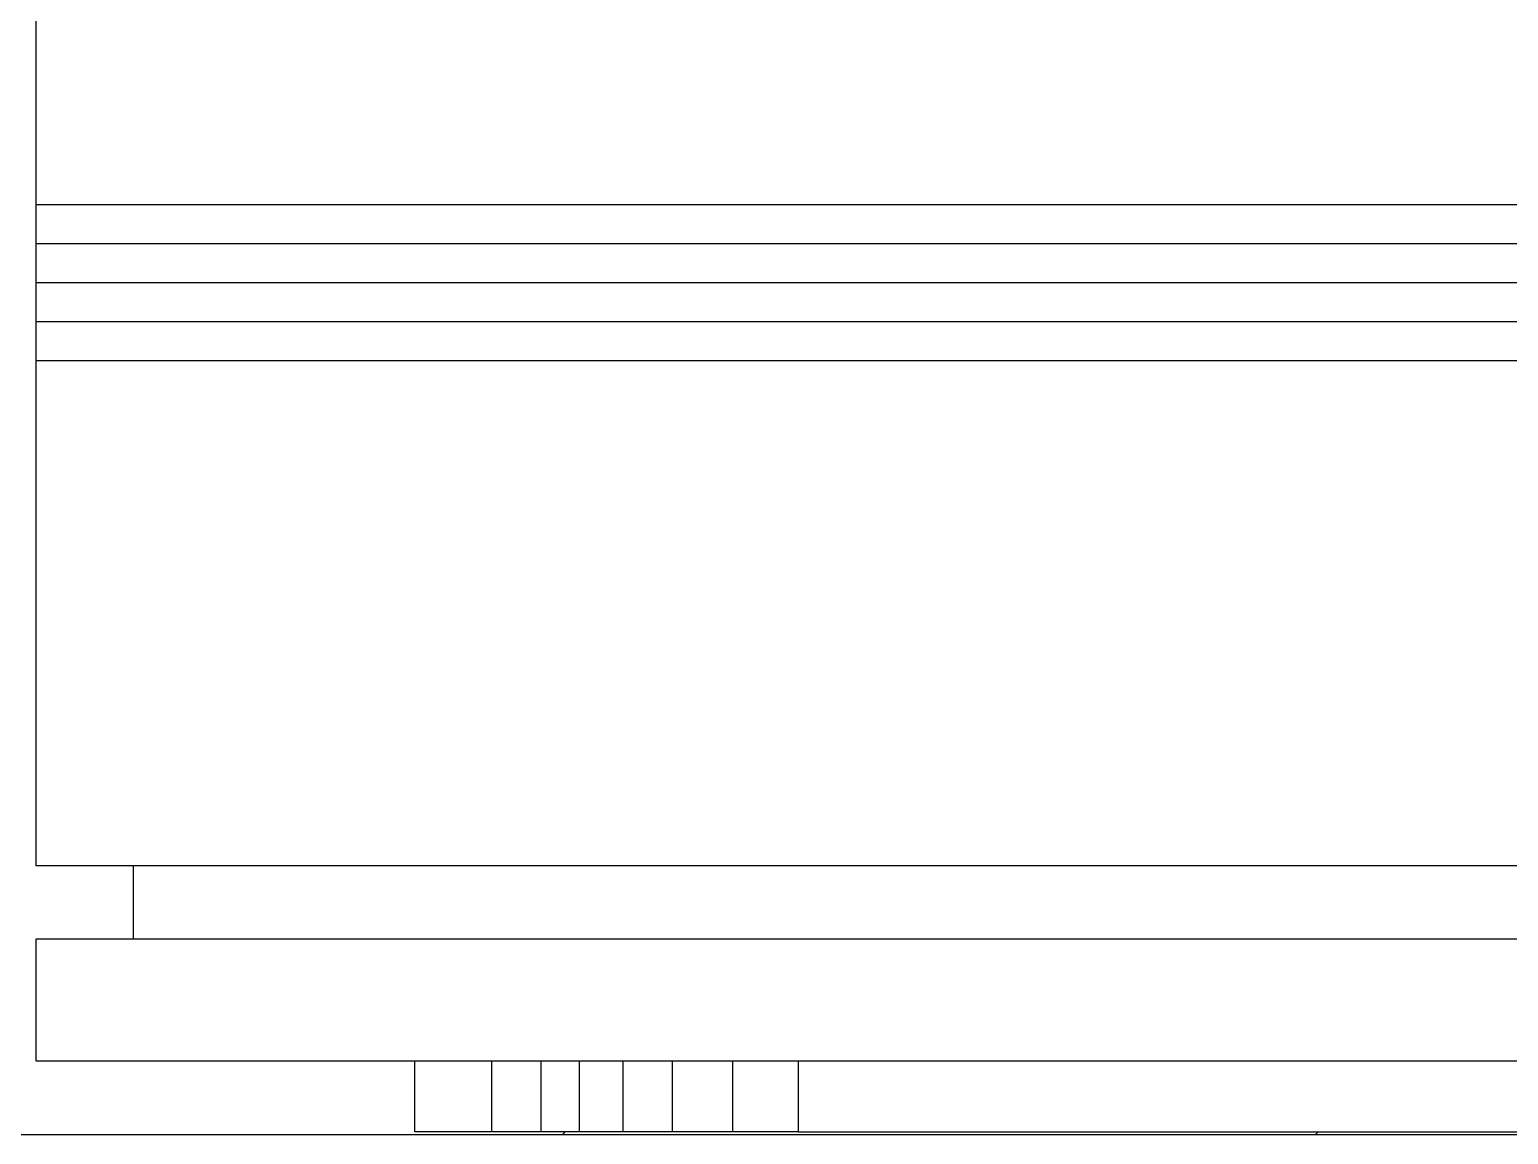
# Model space of a CAD drawing. Header units: inches. Extents: x 11.6 to 54.1, y 10.7 to 35.5.
# Drawn here: x 50.8427 to 51.146, y 21.418 to 21.6447 of the extents above; entities that cross this region are included whole.
import ezdxf

# ---------------------------------------------------------------- set-up
doc = ezdxf.new("R2010")
doc.units = ezdxf.units.IN
doc.header["$MEASUREMENT"] = 0
doc.layers.add('02', color=2, linetype='Continuous')
doc.layers.add('1', color=1, linetype='Continuous')

msp = doc.modelspace()

# ---------------------------------------------------------------- linework, layer by layer
at = {"layer": '02'}
for p, q in [((50.84396, 22.77312), (50.84396, 21.47312)), ((50.84396, 21.60882), (52.04396, 21.60882)), ((50.84396, 21.60082), (52.04396, 21.60082)), ((50.84396, 21.59282), (52.04396, 21.59282)), ((50.84396, 21.58482), (52.04396, 21.58482)), ((50.84396, 21.57682), (52.04396, 21.57682)), ((52.04396, 21.47312), (50.84396, 21.47312)), ((50.86396, 21.47312), (50.86396, 21.45812)), ((52.04396, 21.45812), (50.84396, 21.45812)), ((50.84396, 21.45812), (50.84396, 21.43312)), ((50.84396, 21.43312), (52.04396, 21.43312)), ((50.92171, 21.43312), (51.00035, 21.43312)), ((50.92171, 21.41853), (50.92171, 21.43312)), ((50.93744, 21.43312), (50.93744, 21.41853)), ((50.94755, 21.43312), (50.94755, 21.41853)), ((50.95541, 21.43312), (50.95541, 21.41853)), ((50.9644, 21.43312), (50.9644, 21.41853)), ((50.97451, 21.43312), (50.97451, 21.41853)), ((50.98687, 21.43312), (50.98687, 21.41853)), ((51.00035, 21.43312), (51.00035, 21.41853)), ((51.00035, 21.41853), (50.92171, 21.41853)), ((50.95249, 21.41853), (50.95199, 21.41803)), ((51.00035, 21.41853), (51.88758, 21.41853)), ((51.10696, 21.41853), (51.10646, 21.41803))]:
    msp.add_line(p, q, dxfattribs=at)
at = {"layer": '1'}
msp.add_line((33.43569, 21.41803), (53.7619, 21.41803), dxfattribs=at)

doc.saveas('drawing.dxf')
